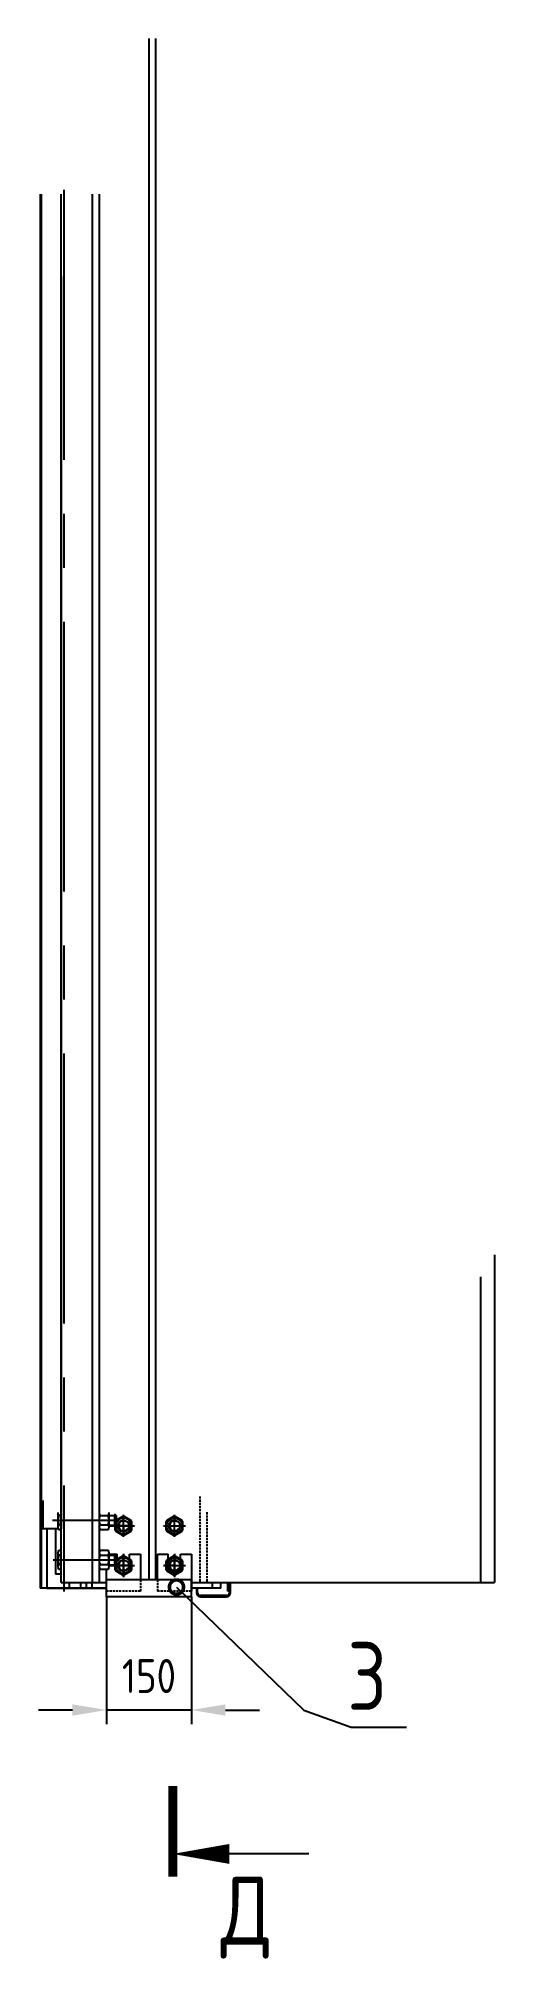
# Model space of a CAD drawing. Header units: millimetres. Extents: x 5930 to 17435, y 522 to 7243.
# Drawn here: x 16630 to 17435, y 3855 to 7243 of the extents above.
import ezdxf

# ---------------------------------------------------------------- set-up
doc = ezdxf.new("R2010")
doc.units = ezdxf.units.MM
doc.header["$LTSCALE"] = 15
for name, pattern in [('Amconstr', [9999, 9999, 0]), ('CENTER', [50.8, 31.75, -6.35, 6.35, -6.35]), ('HIDDEN', [0.375, 0.25, -0.125])]:
    doc.linetypes.add(name, pattern=pattern)
doc.layers.add('AM_CL', color=1, linetype='Amconstr', lineweight=25)
for name, color, linetype in [('Bord', 1, 'Continuous'), ('Cen', 5, 'CENTER'), ('Cont', 6, 'Continuous'), ('DIM', 7, 'Continuous'), ('HIDE', 2, 'HIDDEN'), ('Text', 3, 'Continuous'), ('Textb', 6, 'Continuous')]:
    doc.layers.add(name, color=color, linetype=linetype)
doc.styles.add('Style1', font='romans.shx', dxfattribs={"width": 0.8})
doc.dimstyles.new('Lin20', dxfattribs={"dimscale": 20, "dimtxt": 3, "dimasz": 3, "dimexe": 1.25, "dimexo": 0, "dimgap": 1.5, "dimtad": 1, "dimtxsty": 'Style1', "dimcen": 2.5, "dimclrt": 3, "dimadec": 0, "dimazin": 0, "dimtfac": 1, "dimtmove": 0, "dimatfit": 3, "dimldrblk": 'DOT', "dimfxl": 1, "dimarcsym": 0})
doc.dimstyles.new('Poz15', dxfattribs={"dimscale": 15, "dimtxt": 6, "dimasz": 2.5, "dimexe": 1.25, "dimexo": 0, "dimgap": 1.5, "dimtad": 2, "dimtoh": 1, "dimtxsty": 'Style1', "dimblk": 'DOTSMALL', "dimcen": 2.5, "dimclrt": 6, "dimadec": 0, "dimazin": 0, "dimtfac": 1, "dimtmove": 0, "dimatfit": 3, "dimldrblk": 'DOTSMALL', "dimfxl": 1, "dimarcsym": 0})

# ---------------------------------------------------------------- blocks, each defined once
blk = doc.blocks.new('C0C50')
at = {"color": 5, "linetype": 'CENTER', "ltscale": 0.48}
for p, q in [((-19.5, 0), (19.5, 0)), ((0, -19.5), (0, 19.5))]:
    blk.add_line(p, q, dxfattribs=at)
at = {"ltscale": 0.48}
for p, q in [((-15, 6.9), (-15, -6.9)), ((-1.5, 16.4), (-13.5, 9.6)), ((13.5, 9.6), (1.5, 16.4)), ((15, -6.9), (15, 6.9)), ((-13.5, -9.6), (-1.5, -16.4)), ((1.5, -16.4), (13.5, -9.6))]:
    blk.add_line(p, q, dxfattribs=at)
for radius in [13.5, 10]:
    blk.add_circle((0, 0), radius, dxfattribs=at)
for start, end in [(144.62, 155.38), (84.62, 95.38), (24.62, 35.38), (204.62, 215.38), (264.62, 275.38), (324.62, 335.38)]:
    blk.add_arc((0, 0), 16.5, start, end, dxfattribs=at)
at = {"color": 1, "ltscale": 0.48}
blk.add_arc((0, 0), 8.65, 60, 330, dxfattribs=at)
blk = doc.blocks.new('_DotSmall')
at = {"color": 0, "linetype": 'ByBlock', "const_width": 0.5}
blk.add_lwpolyline([(-0.0625, 0, 1), (0.0625, 0, 1)], format="xyb", close=True, dxfattribs=at)
blk = doc.blocks.new('*D54')
at = {"layer": 'Defpoints', "color": 0, "transparency": 16777216}
for p in [(16749.7, 4493.5), (16899.7, 4493.5), (16749.7, 4293.5)]:
    blk.add_point(p, dxfattribs=at)
at = {"layer": 'DIM', "color": 0, "lineweight": -2, "transparency": 16777216}
for p, q in [((16749.7, 4493.5), (16749.7, 4268.5)), ((16899.7, 4493.5), (16899.7, 4268.5)), ((16689.7, 4293.5), (16629.7, 4293.5)), ((16899.7, 4293.5), (16749.7, 4293.5)), ((16959.7, 4293.5), (17019.7, 4293.5))]:
    blk.add_line(p, q, dxfattribs=at)
at = {"layer": 'DIM', "color": 0, "transparency": 16777216}
for points in [[(16689.7, 4303.5), (16689.7, 4283.5), (16749.7, 4293.5)], [(16959.7, 4303.5), (16959.7, 4283.5), (16899.7, 4293.5)]]:
    blk.add_solid(points, dxfattribs=at)
at = {"layer": 'DIM', "color": 3, "transparency": 16777216, "insert": (16824.7, 4353.5), "char_height": 60, "attachment_point": 5, "style": 'Style1'}
blk.add_mtext('150', dxfattribs=at)
blk = doc.blocks.new('_Dot')
at = {"color": 0, "linetype": 'ByBlock', "lineweight": -2}
blk.add_line((-0.5, 0), (-1, 0), dxfattribs=at)
at = {"color": 0, "linetype": 'ByBlock', "const_width": 0.5}
blk.add_lwpolyline([(-0.25, 0, 1), (0.25, 0, 1)], format="xyb", close=True, dxfattribs=at)
blk = doc.blocks.new('RAZREZ01')
at = {"layer": 'Text', "const_width": 0.8}
blk.add_lwpolyline([(0, 2), (0, -6)], dxfattribs=at)
at = {"layer": 'Text'}
blk.add_lwpolyline([(-12, 0), (-5, 0)], dxfattribs=at)
blk.add_lwpolyline([(0, 0, 0, 1.76, 0), (-5, 0, 1.76, 1.76, 0)], format="xyseb", dxfattribs=at)
at = {"layer": 'Textb', "style": 'Style1', "width": 0.8}
blk.add_attdef('A', (-10.16, 2), '', height=6, dxfattribs=at)

msp = doc.modelspace()

# ---------------------------------------------------------------- linework, layer by layer
at = {"color": 5, "linetype": 'CENTER', "ltscale": 0.48}
for p, q in [((16760.16182, 4618.452), (16799.16182, 4618.452)), ((16779.66182, 4598.952), (16779.66182, 4637.952)), ((16760.16182, 4548.452), (16799.16182, 4548.452)), ((16779.66182, 4528.952), (16779.66182, 4567.952))]:
    msp.add_line(p, q, dxfattribs=at)
at = {"color": 1, "ltscale": 0.48}
msp.add_arc((16779.66182, 4548.452), 8.647, 60, 330, dxfattribs=at)
at = {"layer": 'AM_CL'}
for p, q in [((16669.66182, 4518.452), (16669.66182, 6968.452)), ((16644.66182, 4613.452), (16644.66182, 4533.452)), ((16659.66182, 4613.452), (16659.66182, 4533.452)), ((16858.66182, 4559.452), (16858.66182, 4548.452)), ((16880.66182, 4559.452), (16880.66182, 4548.452)), ((16669.66182, 4533.452), (16659.66182, 4533.452)), ((16749.66182, 4508.452), (16669.66182, 4508.452)), ((16684.66182, 4508.452), (16684.66182, 4518.452)), ((16704.66182, 4508.452), (16704.66182, 4518.452)), ((16714.66182, 4508.452), (16714.66182, 4518.452)), ((16724.66182, 4508.452), (16724.66182, 4518.452)), ((16951.66182, 4508.452), (16899.66182, 4508.452))]:
    msp.add_line(p, q, dxfattribs=at)
at = {"layer": 'Bord'}
for p, q in [((16824.66182, 7243.452), (16824.66182, 4523.45669)), ((16836.66182, 4523.45669), (16836.66182, 7243.452)), ((16724.66182, 6968.452), (16724.66182, 4518.452)), ((16736.66182, 6968.452), (16736.66182, 4518.452)), ((17434.66182, 5096.63303), (17434.66182, 4518.452)), ((17409.66182, 5058.12597), (17409.66182, 4518.452)), ((16664.16182, 4641.80009), (16664.16182, 4615.10392)), ((16665.98158, 4636.702), (16664.16182, 4639.85392)), ((16665.98158, 4620.202), (16664.16182, 4617.05009)), ((16664.16182, 4615.10392), (16665.98158, 4611.952)), ((16669.66182, 4636.702), (16665.98158, 4636.702)), ((16669.66182, 4620.202), (16665.98158, 4620.202)), ((16665.98158, 4611.952), (16669.66182, 4611.952)), ((16736.66182, 4639.702), (16738.39387, 4636.702)), ((16736.66182, 4617.202), (16738.39387, 4620.202)), ((16736.66182, 4614.952), (16738.39387, 4611.952)), ((16738.39387, 4636.702), (16752.92977, 4636.702)), ((16738.39387, 4620.202), (16752.92977, 4620.202)), ((16738.39387, 4611.952), (16752.92977, 4611.952)), ((16752.92977, 4636.702), (16754.66182, 4639.702)), ((16752.92977, 4620.202), (16754.66182, 4617.202)), ((16752.92977, 4611.952), (16754.66182, 4614.952)), ((16754.66182, 4614.952), (16754.66182, 4641.952)), ((16754.66182, 4636.91838), (16766.66182, 4636.91838)), ((16754.66182, 4619.98563), (16766.66182, 4619.98563)), ((16754.66182, 4618.452), (16764.16182, 4618.452)), ((16766.66182, 4636.91838), (16764.16182, 4638.452)), ((16764.16182, 4638.452), (16764.16182, 4618.452)), ((16764.16182, 4618.452), (16766.66182, 4619.98563)), ((16764.66182, 4618.75873), (16764.66182, 4611.57814)), ((16766.20888, 4608.89856), (16778.11476, 4602.02469)), ((16766.66182, 4636.91838), (16766.66182, 4619.98563)), ((16766.66182, 4628.26696), (16778.11476, 4634.87932)), ((16793.11476, 4628.00545), (16781.20888, 4634.87932)), ((16781.20888, 4602.02469), (16793.11476, 4608.89856)), ((16794.66182, 4611.57814), (16794.66182, 4625.32587)), ((16665.98158, 4574.952), (16664.16182, 4571.80009)), ((16669.66182, 4574.952), (16665.98158, 4574.952)), ((16738.39387, 4574.952), (16736.66182, 4571.952)), ((16752.92977, 4574.952), (16738.39387, 4574.952)), ((16754.66182, 4571.952), (16752.92977, 4574.952)), ((16664.16182, 4571.80009), (16664.16182, 4545.10392)), ((16665.98158, 4566.702), (16664.16182, 4569.85392)), ((16665.98158, 4550.202), (16664.16182, 4547.05009)), ((16664.16182, 4545.10392), (16665.98158, 4541.952)), ((16669.66182, 4566.702), (16665.98158, 4566.702)), ((16669.66182, 4550.202), (16665.98158, 4550.202)), ((16665.98158, 4541.952), (16669.66182, 4541.952)), ((16736.66182, 4569.702), (16738.39387, 4566.702)), ((16736.66182, 4547.202), (16738.39387, 4550.202)), ((16736.66182, 4544.952), (16738.39387, 4541.952)), ((16738.39387, 4566.702), (16752.92977, 4566.702)), ((16738.39387, 4550.202), (16752.92977, 4550.202)), ((16738.39387, 4541.952), (16752.92977, 4541.952)), ((16752.92977, 4566.702), (16754.66182, 4569.702)), ((16752.92977, 4550.202), (16754.66182, 4547.202)), ((16752.92977, 4541.952), (16754.66182, 4544.952)), ((16754.66182, 4544.952), (16754.66182, 4571.952)), ((16754.66182, 4568.452), (16764.16182, 4568.452)), ((16754.66182, 4566.91838), (16766.66182, 4566.91838)), ((16754.66182, 4549.98563), (16766.66182, 4549.98563)), ((16754.66182, 4548.452), (16764.16182, 4548.452)), ((16764.16182, 4568.452), (16764.16182, 4548.452)), ((16766.66182, 4566.91838), (16764.16182, 4568.452)), ((16764.16182, 4548.452), (16766.66182, 4549.98563)), ((16764.66182, 4548.75873), (16764.66182, 4541.57814)), ((16766.66182, 4566.91838), (16766.66182, 4549.98563)), ((16778.11476, 4564.87932), (16766.66182, 4558.26696)), ((16793.11476, 4558.00545), (16781.20888, 4564.87932)), ((16794.66182, 4541.57814), (16794.66182, 4555.32587)), ((16644.66182, 4533.452), (16644.66182, 4508.452)), ((16644.66182, 4508.452), (16749.66182, 4508.452)), ((16669.66182, 4518.452), (16749.66182, 4518.452)), ((16766.20888, 4538.89856), (16778.11476, 4532.02469)), ((16781.20888, 4532.02469), (16793.11476, 4538.89856)), ((16899.66182, 4518.452), (17434.66182, 4518.452)), ((16951.66182, 4508.452), (16926.66182, 4508.452)), ((16936.66182, 4508.452), (16936.66182, 4518.452)), ((16951.66182, 4508.452), (16951.66182, 4518.452))]:
    msp.add_line(p, q, dxfattribs=at)
for centre in [(16779.66182, 4618.452), (16779.66182, 4548.452)]:
    msp.add_circle(centre, 10, dxfattribs=at)
for centre, radius, start, end in [((16683.77264, 4628.452), 19.61082, 155.12208877, 204.87791123), ((16757.17579, 4628.452), 20.51398, 156.28641753, 203.71358247), ((16734.14784, 4628.452), 20.51398, 336.28641753, 23.71358247), ((16779.66182, 4618.452), 16.5, 204.61997733, 215.38002267), ((16779.66182, 4618.452), 13.5, 174.63080461, 164.35752894), ((16779.66182, 4618.452), 8.647, 60, 330), ((16779.66182, 4618.452), 16.5, 84.61997733, 95.38002267), ((16779.66182, 4618.452), 16.5, 24.61997733, 35.38002267), ((16779.66182, 4618.452), 16.5, 324.61997733, 335.38002267), ((16779.66182, 4618.452), 16.5, 264.61997733, 275.38002267), ((16683.77264, 4558.452), 19.61082, 155.12208877, 204.87791123), ((16757.17579, 4558.452), 20.51398, 156.28641753, 203.71358247), ((16734.14784, 4558.452), 20.51398, 336.28641753, 23.71358247), ((16779.66182, 4548.452), 16.5, 204.61997733, 215.38002267), ((16779.66182, 4548.452), 13.5, 174.63080461, 164.35752894), ((16779.66182, 4548.452), 16.5, 84.61997733, 95.38002267), ((16779.66182, 4548.452), 16.5, 24.61997733, 35.38002267), ((16779.66182, 4548.452), 16.5, 324.61997733, 335.38002267), ((16779.66182, 4548.452), 16.5, 264.61997733, 275.38002267)]:
    msp.add_arc(centre, radius, start, end, dxfattribs=at)
at = {"layer": 'Cen'}
for p, q in [((16674.66182, 6976.01149), (16674.66182, 4502.95606)), ((16654.34772, 4628.452), (16769.66182, 4628.452)), ((16795.19882, 4618.452), (16765.24823, 4618.452)), ((16779.66182, 4604.24768), (16779.66182, 4633.25703)), ((16779.66182, 4618.452), (16779.66182, 4604.24768)), ((16779.66182, 4618.452), (16795.19882, 4618.452)), ((16655.44338, 4558.452), (16769.66182, 4558.452)), ((16779.66182, 4548.452), (16761.85607, 4548.452)), ((16795.19882, 4548.452), (16765.24823, 4548.452)), ((16779.66182, 4568.952), (16779.66182, 4527.952)), ((16779.66182, 4548.452), (16779.66182, 4565.86479)), ((16779.66182, 4534.24768), (16779.66182, 4563.25703)), ((16779.66182, 4548.452), (16795.19882, 4548.452)), ((16779.66182, 4548.452), (16779.66182, 4530.94335)), ((16779.66182, 4548.452), (16799.27447, 4548.452)), ((16869.66182, 4548.452), (16851.85607, 4548.452)), ((16869.66182, 4568.952), (16869.66182, 4527.952)), ((16869.66182, 4548.452), (16869.66182, 4565.86479)), ((16869.66182, 4548.452), (16869.66182, 4530.94335)), ((16869.66182, 4548.452), (16889.27447, 4548.452))]:
    msp.add_line(p, q, dxfattribs=at)
at = {"layer": 'Cont'}
for p, q in [((16632.66182, 6968.452), (16632.66182, 4508.452)), ((16634.66182, 6968.452), (16634.66182, 4508.452)), ((16634.66182, 6823.452), (16634.66182, 4613.452)), ((16669.66182, 6823.452), (16669.66182, 4613.452)), ((16637.66182, 4663.452), (16637.66182, 4613.452)), ((16665.11555, 4613.452), (16634.66182, 4613.452)), ((16749.66182, 4503.452), (16749.66182, 4541.952)), ((16764.16182, 4568.452), (16768.66182, 4568.452)), ((16768.66182, 4559.42166), (16768.66182, 4568.452)), ((16790.66182, 4568.452), (16809.66182, 4568.452)), ((16790.66182, 4559.42166), (16790.66182, 4568.452)), ((16809.66182, 4568.452), (16809.66182, 4523.45669)), ((16839.66182, 4568.452), (16858.66182, 4568.452)), ((16839.66182, 4523.45669), (16839.66182, 4568.452)), ((16858.66182, 4548.452), (16858.66182, 4568.452)), ((16880.66182, 4568.452), (16899.66182, 4568.452)), ((16880.66182, 4548.452), (16880.66182, 4568.452)), ((16899.66182, 4568.452), (16899.66182, 4503.452)), ((16669.66182, 4508.452), (16632.66182, 4508.452)), ((16899.66182, 4523.45669), (16749.66182, 4523.45669)), ((16749.66182, 4493.45669), (16749.66182, 4523.45669)), ((16899.66182, 4493.45669), (16899.66182, 4523.45669)), ((16908.66182, 4508.452), (16908.66182, 4500.45669)), ((16910.66182, 4500.45669), (16910.66182, 4508.452)), ((16963.66182, 4503.452), (16963.66182, 4518.452)), ((16966.66182, 4518.452), (16966.66182, 4500.45669)), ((16968.66182, 4500.45669), (16968.66182, 4518.452)), ((16899.66182, 4493.45669), (16749.66182, 4493.45669)), ((16961.66182, 4495.45669), (16915.66182, 4495.45669)), ((16915.66182, 4493.45669), (16961.66182, 4493.45669)), ((16966.66182, 4503.452), (16963.66182, 4503.452))]:
    msp.add_line(p, q, dxfattribs=at)
for centre, radius, start, end in [((16869.66182, 4548.452), 11, 180, 0), ((16915.66182, 4500.45669), 7, 180, 270), ((16915.66182, 4500.45669), 5, 180, 270), ((16961.66182, 4500.45669), 5, 270, 0), ((16961.66182, 4500.45669), 7, 270, 0)]:
    msp.add_arc(centre, radius, start, end, dxfattribs=at)
at = {"layer": 'HIDE'}
for p, q in [((16914.66182, 4670.452), (16914.66182, 4518.452)), ((16926.66182, 4642.452), (16926.66182, 4518.452)), ((16809.66182, 4523.45669), (16809.66182, 4503.452)), ((16839.66182, 4523.45669), (16839.66182, 4503.452)), ((16809.66182, 4503.452), (16749.66182, 4503.452)), ((16899.66182, 4503.452), (16839.66182, 4503.452))]:
    msp.add_line(p, q, dxfattribs=at)

# ---------------------------------------------------------------- block references
at = {"layer": 'Bord', "color": 1, "ltscale": 0.48}
for p in [(16869.66182, 4618.452), (16869.66182, 4548.452)]:
    msp.add_blockref('C0C50', p, dxfattribs=at)
at = {"layer": 'Cont'}
ref = msp.add_blockref('RAZREZ01', (16866.67656, 4039.56045), dxfattribs=dict(at, xscale=20, yscale=20, zscale=15, rotation=180))
ref.add_attrib('A', 'Д', (16951.01941, 3879.56045), dxfattribs={"layer": 'Textb', "height": 120, "style": 'Style1', "width": 0.8})

# ---------------------------------------------------------------- texts
at = {"layer": 'Textb', "insert": (17174.63822, 4293.45669), "char_height": 120, "attachment_point": 7, "style": 'Style1'}
msp.add_mtext('3', dxfattribs=at)

# ---------------------------------------------------------------- dimensions: what is measured, and where the dimension line sits
at = {"layer": 'DIM'}
dim = msp.add_linear_dim(base=(16749.66182, 4293.45669), p1=(16899.66182, 4493.45669), p2=(16749.66182, 4493.45669), dimstyle='Lin20', dxfattribs=at)
dim.commit()
dim.dimension.update_dxf_attribs({"geometry": '*D54', "text_midpoint": (16824.66182, 4293.45669), "dimtype": 160})

# ---------------------------------------------------------------- leaders
at = {"layer": 'DIM', "annotation_type": 0, "has_hookline": 1, "hookline_direction": 0, "text_width": 65.21945}
msp.add_leader([(16873.30902, 4510.5641), (17097.9038, 4293.45669), (17181.78108, 4263.45669), (17184.28108, 4263.45669)], dimstyle='Poz15', override={"dimscale": 20}, dxfattribs=at)

doc.saveas('drawing.dxf')
